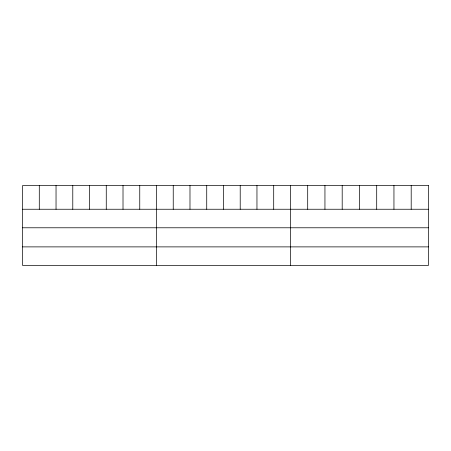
<?xml version="1.0" encoding="UTF-8"?>
<svg xmlns="http://www.w3.org/2000/svg" width="451" height="451" viewBox="0 0 451 451"><rect width="100%" height="100%" fill="white"/><g stroke="black" fill="none" stroke-linecap="round" stroke-linejoin="round"><path stroke-width="0.68" d="M22.55 209.247L428.45 209.247M22.55 227.783L428.45 227.783M22.55 246.883L428.45 246.883M411.199 185.581L411.199 209.247M393.948 185.581L393.948 209.247M376.698 185.581L376.698 209.247M359.447 185.581L359.447 209.247M342.196 185.581L342.196 209.247M324.945 185.581L324.945 209.247M307.695 185.581L307.695 209.247M290.444 185.581L290.444 265.419M273.701 185.581L273.701 209.247M256.957 185.581L256.957 209.247M240.214 185.581L240.214 209.247M223.47 185.581L223.47 209.247M206.727 185.581L206.727 209.247M189.984 185.581L189.984 209.247M173.24 185.581L173.24 209.247M156.497 185.581L156.497 265.419M139.754 185.581L139.754 209.247M123.01 185.581L123.01 209.247M106.267 185.581L106.267 209.247M89.523 185.581L89.523 209.247M72.78 185.581L72.78 209.247M56.037 185.581L56.037 209.247M39.293 185.581L39.293 209.247M428.45 185.581L22.55 185.581L22.55 265.419L428.45 265.419L428.45 185.581"/></g></svg>
